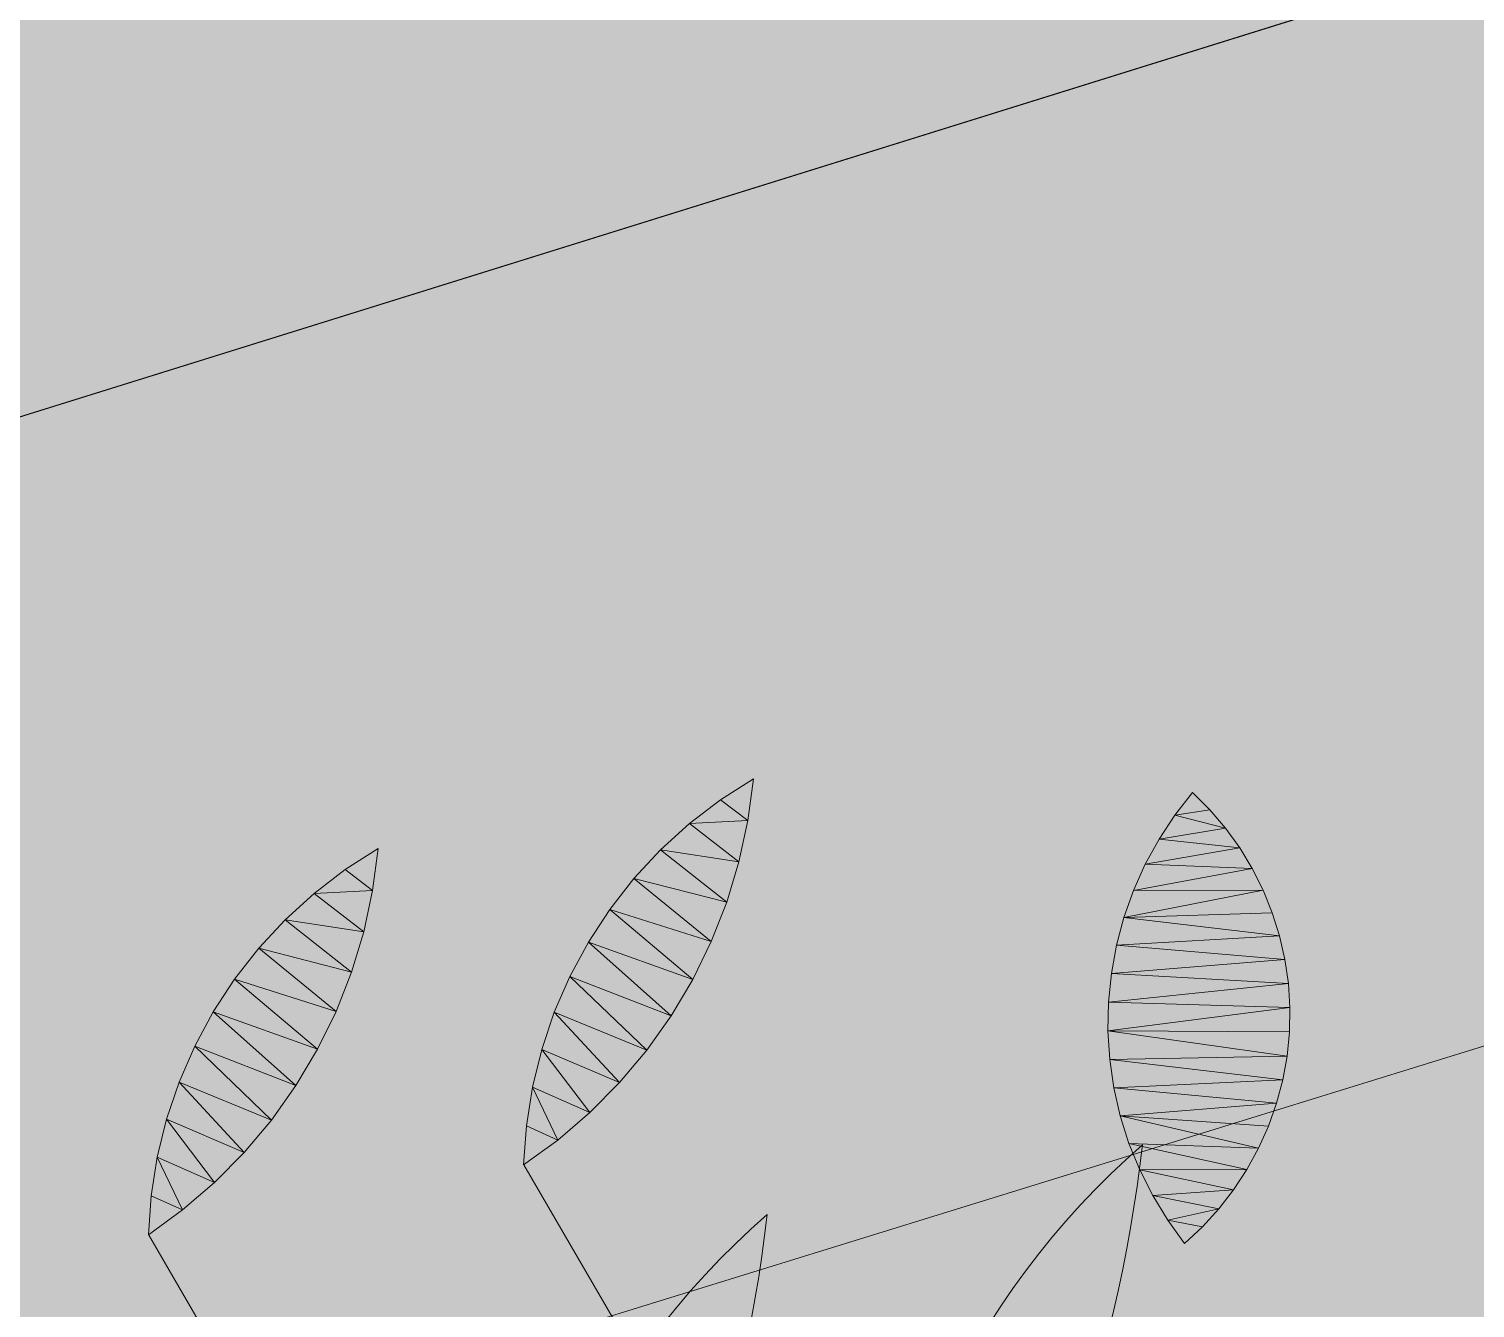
# Model space of a CAD drawing. Header units: metres. Extents: x -2858 to 512, y -1995 to 1252.
# Drawn here: x -514.225 to -513.494, y 402.187 to 402.834 of the extents above; entities that cross this region are included whole.
import ezdxf
from ezdxf.lldxf.tags import DXFTag

# ---------------------------------------------------------------- set-up
doc = ezdxf.new("R2010")
doc.units = ezdxf.units.M
doc.layers.add('Calque commun', color=7, linetype='Continuous')
doc.layers.add('Calque19', color=7, linetype='Continuous')
tags = doc.linetypes.add('HIDDENX2', pattern=[0.75, 0.5, -0.25]).pattern_tags.tags
tags[6:7] = [DXFTag(74, 4), DXFTag(75, 0), DXFTag(340, '0'), DXFTag(46, 1.0), DXFTag(50, 0.0), DXFTag(44, 0.0), DXFTag(45, 0.0)]
tags[4:5] = [DXFTag(74, 4), DXFTag(75, 0), DXFTag(340, '0'), DXFTag(46, 1.0), DXFTag(50, 0.0), DXFTag(44, 0.0), DXFTag(45, 0.0)]

# ---------------------------------------------------------------- blocks, each defined once
blk = doc.blocks.new('hatch2')
at = {"layer": 'Calque commun', "color": 6, "linetype": 'Continuous', "lineweight": 9}
mesh = blk.add_polyface(dxfattribs=at)
corners = [(-25.96533, -31.55065), (-32.56532, -31.55065), (-32.56532, -29.71526), (-25.96533, -28.41526), (-39.17479, -29.71526), (-32.56533, -22.35065), (-39.17479, -20.51526), (-25.96533, -22.35065), (-19.35587, -28.41526), (-25.96533, -19.21526), (-19.35587, -19.21526), (-32.56533, -20.51526)]
mesh.append_faces([[corners[k] for k in face] for face in [(0, 2, 3), (6, 5, 4), (8, 7, 10)]], dxfattribs={"vtx0": -1, "vtx1": -1, "color": 6})
mesh.append_faces([[corners[k] for k in face] for face in [(3, 2, 5)]], dxfattribs={"vtx0": -1, "vtx1": -1, "vtx2": -1, "color": 6})
mesh.append_faces([[corners[k] for k in face] for face in [(3, 5, 7)]], dxfattribs={"vtx0": -1, "vtx2": -1, "color": 6})
mesh.append_faces([[corners[k] for k in face] for face in [(11, 5, 6)]], dxfattribs={"vtx1": -1, "color": 6})
mesh.append_faces([[corners[k] for k in face] for face in [(2, 4, 5), (8, 3, 7)]], dxfattribs={"vtx1": -1, "vtx2": -1, "color": 6})
mesh.append_faces([[corners[k] for k in face] for face in [(0, 1, 2), (7, 9, 10)]], dxfattribs={"vtx2": -1, "color": 6})
blk = doc.blocks.new('toitvilla13')
at = {"layer": 'Calque commun', "color": 0, "linetype": 'ByBlock', "lineweight": -2}
blk.add_blockref('hatch2', (0, 0), dxfattribs=at)
at = {"layer": 'Calque commun', "color": 9, "linetype": 'HIDDENX2', "lineweight": 18}
mesh = blk.add_polyface(dxfattribs=at)
corners = [(-32.56533, -22.35065), (-39.17479, -20.51526), (-39.17479, -29.71526), (-33.34481, -29.71526), (-24.63206, -28.41526), (-19.35587, -28.41526), (-25.96533, -22.35065), (-19.35587, -19.21526), (-32.56532, -29.71526), (-25.96533, -31.55065), (-25.96533, -28.41526), (-32.56533, -20.51526), (-32.56532, -31.55065), (-25.96533, -19.21526)]
mesh.append_faces([[corners[k] for k in face] for face in [(7, 6, 5), (8, 0, 3), (4, 6, 10)]], dxfattribs={"vtx0": -1, "vtx1": -1, "color": 9})
mesh.append_faces([[corners[k] for k in face] for face in [(8, 10, 0)]], dxfattribs={"vtx0": -1, "vtx1": -1, "vtx2": -1, "color": 9})
mesh.append_faces([[corners[k] for k in face] for face in [(0, 1, 2), (8, 9, 10), (10, 6, 0)]], dxfattribs={"vtx0": -1, "vtx2": -1, "color": 9})
mesh.append_faces([[corners[k] for k in face] for face in [(2, 3, 0), (4, 5, 6)]], dxfattribs={"vtx1": -1, "vtx2": -1, "color": 9})
mesh.append_faces([[corners[k] for k in face] for face in [(0, 11, 1), (8, 12, 9), (7, 13, 6)]], dxfattribs={"vtx2": -1, "color": 9})
blk = doc.blocks.new('SPE33')
at = {"layer": 'Calque19', "color": 34, "linetype": 'Continuous', "lineweight": 9}
blk.add_line((-0.30641, -0.94447), (0, 0), dxfattribs=at)
at = {"layer": 'Calque19', "color": 102, "linetype": 'Continuous', "lineweight": 9, "flags": 128}
blk.add_lwpolyline([(-0.21114, -0.59501), (-0.21114, -0.59501, 0.121484), (-0.5225, -0.71821), (-0.5225, -0.71821, 0.215083), (-0.20106, -0.61853)], format="xyb", dxfattribs=at)
at = {"layer": 'Calque19', "color": 102, "linetype": 'Continuous', "lineweight": 9}
mesh = blk.add_polyface(dxfattribs=at)
corners = [(-0.47112, -0.99912), (-0.49306, -0.96552), (-0.49078, -0.9971), (-0.41212, -0.99518), (-0.39291, -0.99056), (-0.41223, -0.93916), (-0.5116, -0.97609), (-0.37416, -0.98434), (-0.356, -0.97656), (-0.36968, -0.9361), (-0.51019, -0.99343), (-0.52922, -0.98813), (-0.43317, -0.94326), (-0.47372, -0.95649), (-0.32197, -0.95654), (-0.30634, -0.94445), (-0.32721, -0.93996), (-0.33856, -0.96727), (-0.45372, -0.94905), (-0.43165, -0.99816), (-0.34837, -0.93716), (-0.39102, -0.93676), (-0.45137, -0.99947)]
mesh.append_faces([[corners[k] for k in face] for face in [(0, 1, 2), (6, 2, 1), (12, 3, 5), (17, 20, 8), (22, 13, 0), (7, 21, 4), (5, 4, 21)]], dxfattribs={"vtx0": -1, "vtx1": -1, "color": 102})
mesh.append_faces([[corners[k] for k in face] for face in [(6, 10, 2), (0, 13, 1), (17, 16, 20), (7, 9, 21), (22, 18, 13), (12, 19, 3)]], dxfattribs={"vtx0": -1, "vtx2": -1, "color": 102})
mesh.append_faces([[corners[k] for k in face] for face in [(3, 4, 5), (7, 8, 9), (17, 14, 16), (12, 18, 19), (20, 9, 8), (22, 19, 18)]], dxfattribs={"vtx1": -1, "vtx2": -1, "color": 102})
mesh.append_faces([[corners[k] for k in face] for face in [(6, 11, 10), (14, 15, 16)]], dxfattribs={"vtx2": -1, "color": 102})
blk = doc.blocks.new('geometrebondepartleger')
at = {"layer": 'Calque19', "color": 0, "linetype": 'ByBlock', "lineweight": -2}
blk.add_blockref('SPE33', (108.14191, 117.43636, 79), dxfattribs=at)
blk = doc.blocks.new('DimLine7004')
at = {"layer": 'Calque commun', "color": 1, "linetype": 'Continuous', "lineweight": 9}
blk.add_line((36.25057, 106.08164), (40.53883, 103.50594), dxfattribs=at)
blk = doc.blocks.new('_20')
at = {"layer": 'Calque19', "color": 82, "linetype": 'Continuous', "lineweight": 9}
blk.add_line((-0.30641, -0.94447, 79), (0, 0, 79), dxfattribs=at)
at = {"layer": 'Calque19', "color": 82, "linetype": 'Continuous', "lineweight": 9, "flags": 128}
blk.add_lwpolyline([(-0.21114, -0.59502), (-0.21114, -0.59502, 0.121484), (-0.5225, -0.71822), (-0.5225, -0.71822, 0.215083), (-0.20106, -0.61854)], format="xyb", dxfattribs=at)
at = {"layer": 'Calque19', "color": 82, "linetype": 'Continuous', "lineweight": 9}
mesh = blk.add_polyface(dxfattribs=at)
corners = [(-0.68711, -0.63034, 79), (-0.67873, -0.61849, 79), (-0.73616, -0.56392, 79), (-0.81192, -0.64081, 79), (-0.76807, -0.68956, 79), (-0.75464, -0.68405, 79), (-0.79316, -0.60928, 79), (-0.72932, -0.66988, 79), (-0.78529, -0.59989, 79), (-0.7176, -0.66131, 79), (-0.77669, -0.59116, 79), (-0.74169, -0.67748, 79), (-0.74708, -0.56949, 79), (-0.70661, -0.65182, 79), (-0.76741, -0.58315, 79), (-0.65547, -0.56553, 79), (-0.65242, -0.55133, 79), (-0.65242, -0.55133, 79), (-0.75752, -0.57591, 79), (-0.68911, -0.55091, 79), (-0.66495, -0.59295, 79), (-0.65966, -0.57943, 79), (-0.79605, -0.69723, 79), (-0.78191, -0.69396, 79), (-0.81998, -0.66394, 79), (-0.72483, -0.55926, 79), (-0.69643, -0.64147, 79), (-0.81642, -0.65221, 79), (-0.70123, -0.55273, 79), (-0.67132, -0.606, 79), (-0.66462, -0.55021, 79), (-0.67688, -0.55006, 79), (-0.80652, -0.62981, 79), (-0.82424, -0.68805, 79), (-0.81042, -0.69935, 79), (-0.8226, -0.67591, 79), (-0.80025, -0.61928, 79), (-0.71316, -0.55552, 79), (-0.8249, -0.70029, 79), (-0.8249, -0.7003, 79)]
mesh.append_faces([[corners[k] for k in face] for face in [(34, 38, 39)]], dxfattribs={"vtx0": -1, "color": 82})
mesh.append_faces([[corners[k] for k in face] for face in [(6, 7, 8), (13, 10, 9), (2, 1, 25), (0, 12, 26), (20, 28, 29), (3, 5, 32), (19, 21, 31), (33, 34, 35), (37, 29, 28), (11, 36, 5), (30, 15, 17), (22, 35, 34), (9, 8, 7)]], dxfattribs={"vtx0": -1, "vtx1": -1, "color": 82})
mesh.append_faces([[corners[k] for k in face] for face in [(3, 4, 5), (9, 10, 8), (0, 2, 12), (13, 14, 10), (13, 18, 14), (19, 20, 21), (11, 6, 36), (37, 1, 29), (27, 23, 4), (22, 24, 35)]], dxfattribs={"vtx0": -1, "vtx2": -1, "color": 82})
mesh.append_faces([[corners[k] for k in face] for face in [(0, 1, 2), (11, 7, 6), (22, 23, 24), (3, 27, 4), (19, 28, 20), (12, 18, 26), (30, 31, 15), (27, 24, 23), (21, 15, 31), (33, 38, 34), (37, 25, 1), (13, 26, 18), (36, 32, 5)]], dxfattribs={"vtx1": -1, "vtx2": -1, "color": 82})
mesh.append_faces([[corners[k] for k in face] for face in [(15, 16, 17)]], dxfattribs={"vtx2": -1, "color": 82})
mesh = blk.add_polyface(dxfattribs=at)
corners = [(-0.32721, -0.93996, 79), (-0.33856, -0.96727, 79), (-0.32197, -0.95654, 79), (-0.34837, -0.93716, 79), (-0.49306, -0.96552, 79), (-0.47112, -0.99911, 79), (-0.47372, -0.95649, 79), (-0.39102, -0.93676, 79), (-0.41223, -0.93916, 79), (-0.39291, -0.99056, 79), (-0.5116, -0.97609, 79), (-0.52922, -0.98813, 79), (-0.52922, -0.98813, 79), (-0.30634, -0.94446, 79), (-0.30634, -0.94445, 79), (-0.49078, -0.9971, 79), (-0.36968, -0.9361, 79), (-0.356, -0.97655, 79), (-0.37416, -0.98434, 79), (-0.45137, -0.99947, 79), (-0.41212, -0.99517, 79), (-0.43165, -0.99815, 79), (-0.43317, -0.94326, 79), (-0.45372, -0.94905, 79), (-0.51019, -0.99343, 79)]
mesh.append_faces([[corners[k] for k in face] for face in [(3, 1, 0), (4, 5, 6), (7, 18, 16), (9, 8, 20), (21, 23, 19), (17, 16, 18), (15, 10, 24)]], dxfattribs={"vtx0": -1, "vtx1": -1, "color": 82})
mesh.append_faces([[corners[k] for k in face] for face in [(0, 1, 2), (15, 4, 10), (7, 9, 18), (3, 17, 1), (21, 22, 23), (10, 12, 24)]], dxfattribs={"vtx0": -1, "vtx2": -1, "color": 82})
mesh.append_faces([[corners[k] for k in face] for face in [(13, 14, 2)]], dxfattribs={"vtx1": -1, "color": 82})
mesh.append_faces([[corners[k] for k in face] for face in [(7, 8, 9), (3, 16, 17), (15, 5, 4), (14, 0, 2), (5, 19, 6), (21, 20, 22), (23, 6, 19), (8, 22, 20)]], dxfattribs={"vtx1": -1, "vtx2": -1, "color": 82})
mesh.append_faces([[corners[k] for k in face] for face in [(10, 11, 12)]], dxfattribs={"vtx2": -1, "color": 82})

msp = doc.modelspace()

# ---------------------------------------------------------------- hatches: boundary and pattern name
at = {"layer": 'Calque commun', "linetype": 'Continuous', "lineweight": 9}
msp.add_hatch(color=41, dxfattribs=at).paths.add_polyline_path([(-511.15959, 408.42429), (-506.93304, 409.75637), (-506.86979, 409.46226), (-505.9833, 409.74165), (-506.04655, 410.03576), (-504.8558, 410.41106), (-504.30032, 408.58775), (-506.49642, 407.89857), (-506.22618, 407.04151), (-502.91613, 408.0448), (-502.38636, 406.36869), (-495.87883, 408.43381), (-504.99559, 436.91121), (-515.40965, 433.54365), (-514.99668, 432.22933), (-525.25084, 429.0479), (-526.05881, 430.68785), (-518.96173, 432.83347), (-519.25751, 433.73634), (-518.81292, 433.86774), (-519.89478, 437.30139), (-513.74737, 439.22051), (-512.80821, 436.27164), (-505.43294, 438.66048), (-509.93411, 458.08451), (-508.52906, 457.99951), (-504.00156, 438.07012), (-494.13766, 407.2536), (-503.60947, 404.36649), (-504.04185, 405.78501), (-512.54312, 403.14991), (-511.66535, 399.9671), (-518.37101, 397.88811), (-519.16105, 401.09965), (-519.53878, 402.86777), (-507.65749, 406.59277), (-508.03932, 407.80373), (-510.68304, 406.91222)])

# ---------------------------------------------------------------- linework, layer by layer
at = {"layer": 'Calque commun', "color": 7, "linetype": 'Continuous', "lineweight": 9}
for p, q in [((-519.25718, 401.06967), (-504.19785, 405.76603)), ((-517.32249, 401.6731), (-504.34347, 405.72123))]:
    msp.add_line(p, q, dxfattribs=at)
at = {"layer": 'Calque commun', "color": 3, "linetype": 'HIDDENX2', "lineweight": 18, "extrusion": (0, 0, -1)}
msp.add_arc((494.52775, 544.14179), 162.64677, 258.8234512, 321.3969657, dxfattribs=at)
msp.add_arc((494.52775, 544.14179), 162.64677, 258.8234512, 321.3969657, dxfattribs=at)
msp.add_arc((494.52775, 544.14179), 162.64677, 258.8234512, 321.3969657, dxfattribs=at)

# ---------------------------------------------------------------- block references
at = {"layer": 'Calque commun', "color": 0, "linetype": 'ByBlock', "lineweight": -2}
for name, p, rotation in [('geometrebondepartleger', (-528.83563, 560.30388), 228.1617603435354), ('toitvilla13', (-524.61945, 362.48571), 197.4933286152844), ('_20', (-513.66543, 401.36598), 228.1617603435354)]:
    msp.add_blockref(name, p, dxfattribs=dict(at, rotation=rotation))
at = {"layer": 'Calque commun', "color": 1, "linetype": 'Continuous', "lineweight": 9, "rotation": 228.1617603435354}
msp.add_blockref('DimLine7004', (-567.24529, 500.4263), dxfattribs=at)

doc.saveas('drawing.dxf')
